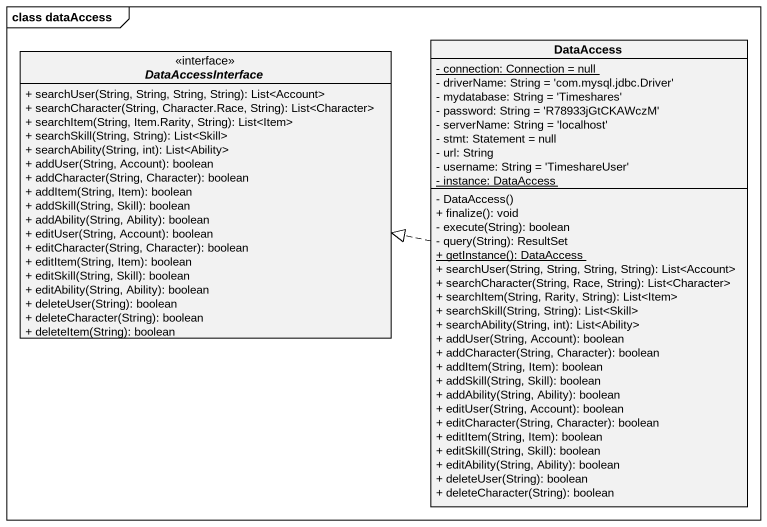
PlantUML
@startuml
mainframe class dataAccess
hide circle
hide empty members
skinparam classAttributeIconSize 0
interface DataAccessInterface <<interface>> {
  + searchUser(String, String, String, String): List<Account>
  + searchCharacter(String, Character.Race, String): List<Character>
  + searchItem(String, Item.Rarity, String): List<Item>
  + searchSkill(String, String): List<Skill>
  + searchAbility(String, int): List<Ability>
  + addUser(String, Account): boolean
  + addCharacter(String, Character): boolean
  + addItem(String, Item): boolean
  + addSkill(String, Skill): boolean
  + addAbility(String, Ability): boolean
  + editUser(String, Account): boolean
  + editCharacter(String, Character): boolean
  + editItem(String, Item): boolean
  + editSkill(String, Skill): boolean
  + editAbility(String, Ability): boolean
  + deleteUser(String): boolean
  + deleteCharacter(String): boolean
  + deleteItem(String): boolean
}
class DataAccess {
  {static} - connection: Connection = null
  - driverName: String = 'com.mysql.jdbc.Driver'
  - mydatabase: String = 'Timeshares'
  - password: String = 'R78933jGtCKAWczM'
  - serverName: String = 'localhost'
  - stmt: Statement = null
  - url: String
  - username: String = 'TimeshareUser'
  {static} - instance: DataAccess
  - DataAccess()
  + finalize(): void
  - execute(String): boolean
  - query(String): ResultSet
  {static} + getInstance(): DataAccess
  + searchUser(String, String, String, String): List<Account>
  + searchCharacter(String, Race, String): List<Character>
  + searchItem(String, Rarity, String): List<Item>
  + searchSkill(String, String): List<Skill>
  + searchAbility(String, int): List<Ability>
  + addUser(String, Account): boolean
  + addCharacter(String, Character): boolean
  + addItem(String, Item): boolean
  + addSkill(String, Skill): boolean
  + addAbility(String, Ability): boolean
  + editUser(String, Account): boolean
  + editCharacter(String, Character): boolean
  + editItem(String, Item): boolean
  + editSkill(String, Skill): boolean
  + editAbility(String, Ability): boolean
  + deleteUser(String): boolean
  + deleteCharacter(String): boolean
}
DataAccess .left.|> DataAccessInterface
@enduml
